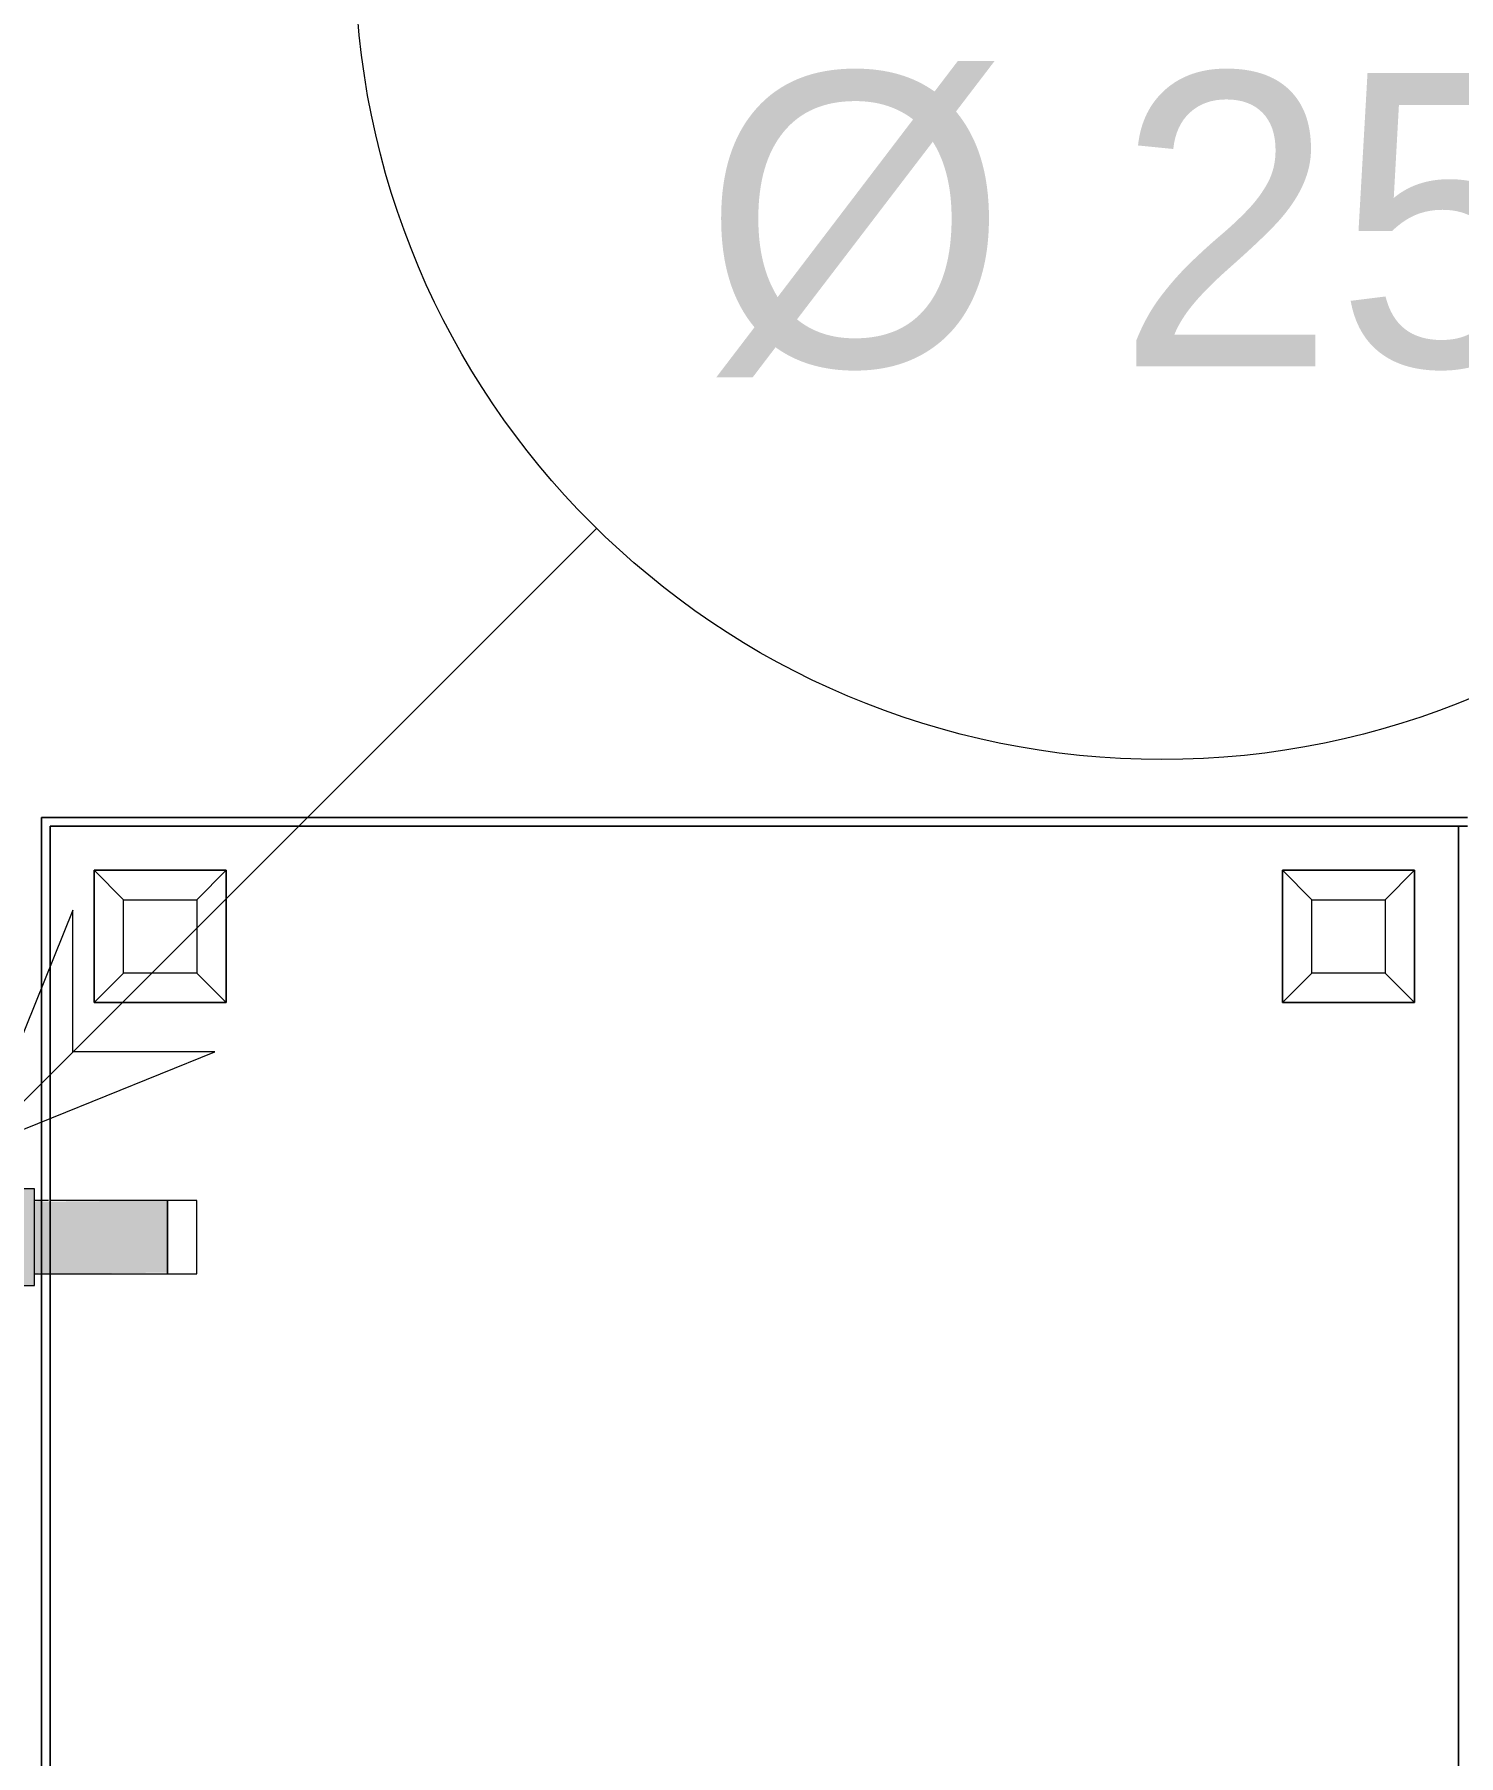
# Model space of a CAD drawing. Header units: metres. Extents: x 147 to 427, y -16 to 162.
# Drawn here: x 176.618 to 177.104, y 83.362 to 83.949 of the extents above; entities that cross this region are included whole.
import ezdxf

# ---------------------------------------------------------------- set-up
doc = ezdxf.new("R2010")
doc.units = ezdxf.units.M
for name, color, linetype, lineweight in [('A-ANNO-NOTE', 7, 'Continuous', 5), ('P-PIPE', 7, 'Continuous', 5), ('P-SANR-FIXT', 7, 'Continuous', 5)]:
    doc.layers.add(name, color=color, linetype=linetype, lineweight=lineweight)
doc.styles.add('Century Gothic_2', font='GOTHIC.TTF', dxfattribs={"height": 0.1})

# ---------------------------------------------------------------- blocks, each defined once
blk = doc.blocks.new('UT_Bebedouro Industrial - UT_Bebedouro Industrial-3662647-BANHEIROS E VESTIÁRIO')
at = {"layer": 'P-SANR-FIXT', "color": 9, "true_color": 0xc0c0c0}
for p, q in [((0.343, 0.243), (-0.343, 0.243)), ((0.343, -0.243), (0.343, 0.243)), ((-0.34, 0.24), (0.34, 0.24)), ((0.34, 0.24), (-0.34, 0.24)), ((0.34, 0.24), (0.34, -0.24)), ((0.34, -0.24), (0.34, 0.24)), ((0.34, -0.24), (-0.34, -0.24)), ((-0.34, -0.24), (0.34, -0.24))]:
    blk.add_line(p, q, dxfattribs=at)
at = {"layer": 'P-SANR-FIXT', "color": 254, "true_color": 0xd3d3d3}
for p, q in [((-0.343, 0.243), (0.343, 0.243)), ((0.343, 0.243), (0.343, -0.243)), ((0.28, 0.225), (0.28, 0.18)), ((0.325, 0.225), (0.28, 0.225)), ((0.325, 0.18), (0.325, 0.225)), ((0.1875, 0.2), (0.1875, 0.19)), ((0.2125, 0.2), (0.1875, 0.2)), ((0.2125, 0.19), (0.2125, 0.2)), ((0.1875, 0.19), (0.2125, 0.19)), ((0.28, 0.18), (0.325, 0.18)), ((0.325, -0.18), (0.28, -0.18)), ((0.28, -0.18), (0.28, -0.225)), ((0.325, -0.225), (0.325, -0.18)), ((0.28, -0.225), (0.325, -0.225)), ((0.34, -0.24), (0.34, -0.243))]:
    blk.add_line(p, q, dxfattribs=at)
at = {"layer": 'P-SANR-FIXT', "color": 254, "true_color": 0xe0e0e0}
for p, q in [((0.34, 0.24), (-0.34, 0.24)), ((-0.34, 0.24), (0.1875, 0.24)), ((0.2125, 0.24), (0.34, 0.24)), ((0.34, -0.24), (0.34, 0.24)), ((0.34, 0.24), (0.34, -0.24)), ((0.325, 0.225), (0.28, 0.225)), ((0.28, 0.225), (0.28, 0.18)), ((0.28, 0.225), (0.325, 0.225)), ((0.28, 0.18), (0.28, 0.225)), ((0.325, 0.18), (0.325, 0.225)), ((0.325, 0.225), (0.325, 0.18)), ((0.1875, 0.19), (0.18793, 0.19)), ((0.18793, 0.19), (0.19116, 0.19)), ((0.19116, 0.19), (0.2, 0.19)), ((0.2, 0.19), (0.20625, 0.19)), ((0.20625, 0.19), (0.20884, 0.19)), ((0.20884, 0.19), (0.21207, 0.19)), ((0.21207, 0.19), (0.2125, 0.19)), ((0.28, 0.18), (0.325, 0.18)), ((0.325, 0.18), (0.28, 0.18)), ((0.325, -0.18), (0.28, -0.18)), ((0.28, -0.18), (0.28, -0.225)), ((0.28, -0.225), (0.28, -0.18)), ((0.28, -0.18), (0.325, -0.18)), ((0.325, -0.225), (0.325, -0.18)), ((0.325, -0.18), (0.325, -0.225)), ((0.28, -0.225), (0.325, -0.225)), ((0.325, -0.225), (0.28, -0.225)), ((-0.34, -0.24), (0.34, -0.24)), ((0, -0.24), (0.03865, -0.24)), ((0.03865, -0.24), (0.04462, -0.24)), ((0.04462, -0.24), (0.14919, -0.24)), ((0.14919, -0.24), (0.23246, -0.24)), ((0.23246, -0.24), (0.23844, -0.24)), ((0.23844, -0.24), (0.34, -0.24)), ((0.34, -0.243), (0.34, -0.24))]:
    blk.add_line(p, q, dxfattribs=at)
at = {"layer": 'P-SANR-FIXT', "color": 254, "true_color": 0xe9e9e9}
for p, q in [((0.29, 0.215), (0.28, 0.225)), ((0.325, 0.225), (0.315, 0.215)), ((0.29, 0.215), (0.315, 0.215)), ((0.29, 0.19), (0.29, 0.215)), ((0.315, 0.215), (0.315, 0.19)), ((0.28, 0.18), (0.29, 0.19)), ((0.315, 0.19), (0.29, 0.19)), ((0.325, 0.18), (0.315, 0.19)), ((0.29, -0.19), (0.28, -0.18)), ((0.315, -0.19), (0.325, -0.18)), ((0.29, -0.19), (0.315, -0.19)), ((0.29, -0.215), (0.29, -0.19)), ((0.315, -0.19), (0.315, -0.215)), ((0.28, -0.225), (0.29, -0.215)), ((0.315, -0.215), (0.29, -0.215)), ((0.315, -0.215), (0.325, -0.225)), ((0.02337, -0.24), (0.02311, -0.24)), ((0.02337, -0.24), (0.04462, -0.24)), ((0.02362, -0.24), (0.04462, -0.24)), ((0.04462, -0.24), (0.14919, -0.24)), ((0.14919, -0.24), (0.04462, -0.24)), ((0.14919, -0.24), (0.17044, -0.24)), ((0.14919, -0.24), (0.15517, -0.24)), ((0.15517, -0.24), (0.1702, -0.24)), ((0.1707, -0.24), (0.17044, -0.24)), ((0.17142, -0.24), (0.17081, -0.24)), ((0.18231, -0.24), (0.1716, -0.24)), ((0.17616, -0.24), (0.1749, -0.24)), ((0.18786, -0.24), (0.18264, -0.24)), ((0.18794, -0.24), (0.18455, -0.24)), ((0.19381, -0.24), (0.18786, -0.24)), ((0.19977, -0.24), (0.19381, -0.24)), ((0.20307, -0.24), (0.19969, -0.24)), ((0.20499, -0.24), (0.19977, -0.24)), ((0.21603, -0.24), (0.20531, -0.24)), ((0.21272, -0.24), (0.21147, -0.24)), ((0.21681, -0.24), (0.21621, -0.24)), ((0.21719, -0.24), (0.21693, -0.24)), ((0.21719, -0.24), (0.23844, -0.24)), ((0.21743, -0.24), (0.23844, -0.24)), ((0.23844, -0.24), (0.34, -0.24)), ((0.34, -0.24), (0.23844, -0.24))]:
    blk.add_line(p, q, dxfattribs=at)
at = {"layer": 'P-SANR-FIXT', "color": 7, "true_color": 0xefefef}
for p, q in [((0.02337, -0.24), (0.04462, -0.24)), ((0.04462, -0.24), (0.02337, -0.24)), ((0.14919, -0.24), (0.17044, -0.24)), ((0.17044, -0.24), (0.14919, -0.24)), ((0.1707, -0.24), (0.17047, -0.24)), ((0.1749, -0.24), (0.17075, -0.24)), ((0.17125, -0.24), (0.17075, -0.24)), ((0.17519, -0.24), (0.17231, -0.24)), ((0.18225, -0.24), (0.17519, -0.24)), ((0.18171, -0.24), (0.17616, -0.24)), ((0.18455, -0.24), (0.18208, -0.24)), ((0.18784, -0.24), (0.18306, -0.24)), ((0.19969, -0.24), (0.18794, -0.24)), ((0.19938, -0.24), (0.18825, -0.24)), ((0.20456, -0.24), (0.19978, -0.24)), ((0.20554, -0.24), (0.20307, -0.24)), ((0.21531, -0.24), (0.20537, -0.24)), ((0.21147, -0.24), (0.20591, -0.24)), ((0.21688, -0.24), (0.21272, -0.24)), ((0.21681, -0.24), (0.21621, -0.24)), ((0.21688, -0.24), (0.21638, -0.24)), ((0.21715, -0.24), (0.21693, -0.24)), ((0.21719, -0.24), (0.23844, -0.24)), ((0.23844, -0.24), (0.21719, -0.24))]:
    blk.add_line(p, q, dxfattribs=at)
at = {"layer": 'P-SANR-FIXT', "color": 7, "true_color": 0xf3f3f3}
for p, q in [((0.17065, -0.24), (0.1715, -0.24)), ((0.17081, -0.24), (0.1715, -0.24)), ((0.17142, -0.24), (0.17081, -0.24)), ((0.1749, -0.24), (0.17125, -0.24)), ((0.17159, -0.24), (0.17224, -0.24)), ((0.1716, -0.24), (0.17231, -0.24)), ((0.17216, -0.24), (0.1716, -0.24)), ((0.17305, -0.24), (0.17231, -0.24)), ((0.18225, -0.24), (0.17305, -0.24)), ((0.17638, -0.24), (0.17389, -0.24)), ((0.18171, -0.24), (0.17512, -0.24)), ((0.18783, -0.24), (0.18253, -0.24)), ((0.18784, -0.24), (0.18306, -0.24)), ((0.18786, -0.24), (0.18478, -0.24)), ((0.19941, -0.24), (0.18821, -0.24)), ((0.19938, -0.24), (0.18825, -0.24)), ((0.20284, -0.24), (0.19977, -0.24)), ((0.20456, -0.24), (0.19978, -0.24)), ((0.2051, -0.24), (0.1998, -0.24)), ((0.20902, -0.24), (0.20537, -0.24)), ((0.21251, -0.24), (0.20591, -0.24)), ((0.21243, -0.24), (0.20902, -0.24)), ((0.21373, -0.24), (0.21124, -0.24)), ((0.21531, -0.24), (0.21243, -0.24)), ((0.21638, -0.24), (0.21272, -0.24)), ((0.21612, -0.24), (0.21681, -0.24)), ((0.21612, -0.24), (0.21697, -0.24))]:
    blk.add_line(p, q, dxfattribs=at)
at = {"layer": 'P-SANR-FIXT', "color": 7, "true_color": 0xf6f6f6}
for p, q in [((0.17081, -0.24), (0.1715, -0.24)), ((0.1715, -0.24), (0.17081, -0.24)), ((0.1716, -0.24), (0.17231, -0.24)), ((0.17231, -0.24), (0.1716, -0.24)), ((0.17389, -0.24), (0.17288, -0.24)), ((0.17292, -0.24), (0.17465, -0.24)), ((0.17305, -0.24), (0.1749, -0.24)), ((0.17493, -0.24), (0.18192, -0.24)), ((0.17519, -0.24), (0.18231, -0.24)), ((0.18231, -0.24), (0.17638, -0.24)), ((0.18267, -0.24), (0.1876, -0.24)), ((0.18478, -0.24), (0.18302, -0.24)), ((0.18306, -0.24), (0.18786, -0.24)), ((0.188, -0.24), (0.19962, -0.24)), ((0.19939, -0.24), (0.18824, -0.24)), ((0.18825, -0.24), (0.19938, -0.24)), ((0.19977, -0.24), (0.20456, -0.24)), ((0.20003, -0.24), (0.20495, -0.24)), ((0.2046, -0.24), (0.20284, -0.24)), ((0.20531, -0.24), (0.21243, -0.24)), ((0.21124, -0.24), (0.20531, -0.24)), ((0.20571, -0.24), (0.2127, -0.24)), ((0.21272, -0.24), (0.21373, -0.24)), ((0.21297, -0.24), (0.21392, -0.24)), ((0.21458, -0.24), (0.21531, -0.24)), ((0.21471, -0.24), (0.21538, -0.24)), ((0.21547, -0.24), (0.21475, -0.24)), ((0.21612, -0.24), (0.21681, -0.24)), ((0.21681, -0.24), (0.21612, -0.24))]:
    blk.add_line(p, q, dxfattribs=at)
at = {"layer": 'P-SANR-FIXT', "color": 7, "true_color": 0xf8f8f8}
for p, q in [((0.17305, -0.24), (0.1749, -0.24)), ((0.1749, -0.24), (0.17305, -0.24)), ((0.17519, -0.24), (0.18231, -0.24)), ((0.18231, -0.24), (0.17519, -0.24)), ((0.18306, -0.24), (0.18786, -0.24)), ((0.18786, -0.24), (0.18306, -0.24)), ((0.18825, -0.24), (0.19938, -0.24)), ((0.19938, -0.24), (0.18825, -0.24)), ((0.19977, -0.24), (0.20456, -0.24)), ((0.20456, -0.24), (0.19977, -0.24)), ((0.20531, -0.24), (0.21243, -0.24)), ((0.21243, -0.24), (0.20531, -0.24)), ((0.21272, -0.24), (0.21373, -0.24)), ((0.21373, -0.24), (0.21272, -0.24)), ((0.21458, -0.24), (0.21531, -0.24)), ((0.21531, -0.24), (0.21458, -0.24))]:
    blk.add_line(p, q, dxfattribs=at)
blk = doc.blocks.new('Joelho 45_90 - Agua Fria_Soldavel - MEP - Tigre - Standard-V75-BANHEIROS E VESTIÁRIO')
at = {"layer": 'P-PIPE', "true_color": 0x69503c}
h = blk.add_hatch(color=27, dxfattribs=at)
h.paths.add_polyline_path([(166.87555, 83.5222), (166.87982, 83.52276), (166.88439, 83.52486), (166.88763, 83.52756), (166.88984, 83.53045), (166.89163, 83.53546), (166.89205, 83.5387), (166.89149, 83.54297), (166.88939, 83.54754), (166.88669, 83.55077), (166.8838, 83.55299), (166.87879, 83.55477), (166.87555, 83.5552), (166.87128, 83.55463), (166.86671, 83.55253), (166.86348, 83.54983), (166.86126, 83.54695), (166.85948, 83.54193), (166.85905, 83.5387), (166.85962, 83.53443), (166.86172, 83.52986), (166.86442, 83.52662), (166.8673, 83.52441), (166.87232, 83.52262)])
h.paths.add_polyline_path([(166.87555, 83.5262), (166.87232, 83.52662), (166.8693, 83.52787), (166.86671, 83.52986), (166.86473, 83.53245), (166.86348, 83.53546), (166.86305, 83.5387), (166.86348, 83.54193), (166.86473, 83.54495), (166.86671, 83.54754), (166.8693, 83.54952), (166.87232, 83.55077), (166.87555, 83.5512), (166.87879, 83.55077), (166.8818, 83.54952), (166.88439, 83.54754), (166.88638, 83.54495), (166.88763, 83.54193), (166.88805, 83.5387), (166.88749, 83.53512), (166.88638, 83.53245), (166.88439, 83.52986), (166.8818, 83.52787), (166.87879, 83.52662)])
h = blk.add_hatch(color=27, dxfattribs=at)
h.paths.add_polyline_path([(166.90505, 83.55299), (166.90505, 83.55397), (166.90365, 83.55267)])
h.paths.add_polyline_path([(166.90505, 83.5387), (166.90505, 83.55299), (166.90365, 83.55177), (166.90365, 83.5387)])
h.paths.add_polyline_path([(166.90365, 83.55357), (166.90505, 83.55397), (166.90505, 83.55495), (166.90389, 83.5538)])
for points in [[(166.90905, 83.5387), (166.90905, 83.5552), (166.90505, 83.55495), (166.90505, 83.5387)], [(166.88985, 83.54692), (166.88985, 83.55274), (166.88488, 83.55216), (166.88851, 83.54868), (166.88984, 83.54695)], [(166.89095, 83.54427), (166.89095, 83.55328), (166.88985, 83.55177), (166.89027, 83.54592)], [(166.89366, 83.5387), (166.90365, 83.5387), (166.90365, 83.55357), (166.89095, 83.55328), (166.89153, 83.54266), (166.89205, 83.5387)], [(166.89095, 83.5236), (166.90365, 83.52441), (166.90365, 83.5387), (166.89205, 83.5387), (166.89095, 83.52731), (166.89095, 83.52411)], [(166.90905, 83.5222), (166.90905, 83.5387), (166.90505, 83.5387), (166.90505, 83.52245)], [(166.89095, 83.52411), (166.89062, 83.53233), (166.88985, 83.53044), (166.89014, 83.52487)], [(166.88985, 83.52466), (166.88959, 83.53012), (166.88548, 83.52569), (166.88439, 83.52466), (166.88959, 83.52466)]]:
    blk.add_hatch(color=27, dxfattribs=at).paths.add_polyline_path(points)
h = blk.add_hatch(color=27, dxfattribs=at)
h.paths.add_polyline_path([(166.90505, 83.52343), (166.90505, 83.52441), (166.90431, 83.52411)])
h.paths.add_polyline_path([(166.90505, 83.52245), (166.90505, 83.52343), (166.90389, 83.5236)])
h.paths.add_polyline_path([(166.90505, 83.52441), (166.90505, 83.5387), (166.90365, 83.5387), (166.90366, 83.52562)])
at = {"layer": 'P-PIPE'}
for p, q in [((166.90505, 83.5552), (166.90365, 83.5538)), ((166.90905, 83.5552), (166.90505, 83.5552)), ((166.90505, 83.5552), (166.90505, 83.5387)), ((166.90905, 83.5387), (166.90905, 83.5552)), ((166.89095, 83.5538), (166.88985, 83.55274)), ((166.88985, 83.55226), (166.88985, 83.54702)), ((166.88985, 83.54702), (166.88985, 83.55226)), ((166.89095, 83.54431), (166.89095, 83.5538)), ((166.90365, 83.5538), (166.89095, 83.5538)), ((166.89095, 83.5538), (166.89095, 83.54431)), ((166.90365, 83.55357), (166.90365, 83.5387)), ((166.90365, 83.5387), (166.90365, 83.52383)), ((166.90505, 83.5387), (166.90505, 83.5222)), ((166.90905, 83.5222), (166.90905, 83.5387)), ((166.89095, 83.5236), (166.89095, 83.53308)), ((166.89095, 83.53308), (166.89095, 83.5236)), ((166.88985, 83.53038), (166.88985, 83.52513)), ((166.88985, 83.52513), (166.88985, 83.53038)), ((166.88985, 83.52466), (166.89095, 83.5236)), ((166.89095, 83.5236), (166.90365, 83.5236)), ((166.90365, 83.5236), (166.90505, 83.5222)), ((166.90505, 83.5222), (166.90905, 83.5222))]:
    blk.add_line(p, q, dxfattribs=at)
at = {"layer": 'P-PIPE', "flags": 128}
for points in [[(166.86151, 83.5387), (166.86152, 83.53926), (166.86156, 83.53982), (166.86161, 83.54038), (166.86169, 83.54093), (166.86179, 83.54149), (166.86192, 83.54203), (166.86206, 83.54258), (166.86223, 83.54311), (166.86241, 83.54364), (166.86262, 83.54416), (166.86285, 83.54468), (166.8631, 83.54518), (166.86337, 83.54567), (166.86366, 83.54615), (166.86397, 83.54662), (166.86429, 83.54708), (166.86464, 83.54752), (166.865, 83.54795), (166.86538, 83.54837), (166.86577, 83.54877), (166.86618, 83.54915), (166.86661, 83.54952), (166.86705, 83.54987), (166.8675, 83.5502), (166.86797, 83.55051), (166.86845, 83.5508), (166.86894, 83.55108), (166.86944, 83.55133), (166.86995, 83.55157), (166.87047, 83.55178), (166.87099, 83.55198), (166.87153, 83.55215), (166.87207, 83.5523), (166.87262, 83.55243), (166.87317, 83.55253), (166.87372, 83.55262), (166.87428, 83.55268), (166.87484, 83.55272), (166.8754, 83.55274)], [(166.87556, 83.55274), (166.8756, 83.55274), (166.87566, 83.55274), (166.87574, 83.55274), (166.87584, 83.55274), (166.87596, 83.55274), (166.87611, 83.55274), (166.87628, 83.55274), (166.87647, 83.55274), (166.87668, 83.55274), (166.87692, 83.55274), (166.87717, 83.55274), (166.87744, 83.55274), (166.87774, 83.55274), (166.87805, 83.55274), (166.87838, 83.55274), (166.87873, 83.55274)], [(166.88414, 83.55274), (166.88467, 83.55274), (166.88521, 83.55274), (166.88575, 83.55274), (166.8863, 83.55274), (166.88686, 83.55274), (166.88742, 83.55274), (166.88799, 83.55274), (166.88856, 83.55274), (166.88913, 83.55274), (166.8897, 83.55274), (166.88985, 83.55274)], [(166.87499, 83.52467), (166.87443, 83.5247), (166.87387, 83.52476), (166.87332, 83.52484), (166.87276, 83.52494), (166.87222, 83.52506), (166.87167, 83.5252), (166.87114, 83.52537), (166.87061, 83.52556), (166.87009, 83.52576), (166.86957, 83.52599), (166.86907, 83.52624), (166.86858, 83.52651), (166.8681, 83.5268), (166.86763, 83.52711), (166.86717, 83.52743), (166.86673, 83.52778), (166.8663, 83.52814), (166.86588, 83.52852), (166.86548, 83.52891), (166.8651, 83.52933), (166.86473, 83.52975), (166.86438, 83.53019), (166.86405, 83.53064), (166.86374, 83.53111), (166.86345, 83.53159), (166.86317, 83.53208), (166.86292, 83.53258), (166.86268, 83.53309), (166.86247, 83.53361), (166.86227, 83.53414), (166.8621, 83.53467), (166.86195, 83.53521), (166.86182, 83.53576), (166.86172, 83.53631), (166.86163, 83.53687), (166.86157, 83.53742), (166.86153, 83.53798), (166.86151, 83.53854), (166.86151, 83.5387)], [(166.87883, 83.52466), (166.87848, 83.52466), (166.87814, 83.52466), (166.87782, 83.52466), (166.87752, 83.52466), (166.87724, 83.52466), (166.87698, 83.52466), (166.87674, 83.52466), (166.87653, 83.52466), (166.87633, 83.52466), (166.87615, 83.52466), (166.876, 83.52466), (166.87587, 83.52466), (166.87576, 83.52466), (166.87568, 83.52466), (166.87561, 83.52466), (166.87557, 83.52466), (166.87555, 83.52466)], [(166.88985, 83.52466), (166.88928, 83.52466), (166.88871, 83.52466), (166.88814, 83.52466), (166.88758, 83.52466), (166.88701, 83.52466), (166.88645, 83.52466), (166.8859, 83.52466), (166.88536, 83.52466), (166.88482, 83.52466), (166.88428, 83.52466)]]:
    blk.add_lwpolyline(points, dxfattribs=at)
at = {"layer": 'P-PIPE'}
for start, end in [(0, 180), (96.64518, 100), (80, 83.35326), (140, 143.35273), (36.6457, 40), (156.64466, 160), (20, 23.35378), (180, 0), (200, 203.35534), (336.64622, 340), (216.64727, 220), (320, 323.3543), (260, 263.35482), (276.64674, 280)]:
    blk.add_arc((166.87555, 83.5387), 0.0165, start, end, dxfattribs=at)
blk = doc.blocks.new('Marcador de Tubulação Circular Century 2 - Desce-874579-BANHEIROS E VESTIÁRIO')
at = {"layer": 'A-ANNO-NOTE'}
for p, q in [((-0.004786, -0.009416), (-0.000562, -0.005193)), ((-0.004131, -0.007795), (-0.004786, -0.009416)), ((-0.004131, -0.008761), (-0.004131, -0.007795)), ((-0.004786, -0.009416), (-0.003164, -0.008761)), ((-0.003164, -0.008761), (-0.004131, -0.008761))]:
    blk.add_line(p, q, dxfattribs=at)
blk.add_circle((0.003292, -0.001269), 0.0055, dxfattribs=at)

msp = doc.modelspace()

# ---------------------------------------------------------------- hatches: boundary and pattern name
at = {"layer": 'P-PIPE', "true_color": 0x00ffff}
for points in [[(176.62057, 83.5387), (176.62057, 83.5512), (176.61817, 83.55077), (176.61817, 83.5387)], [(176.62057, 83.5387), (176.66357, 83.5387), (176.66357, 83.5512), (176.62057, 83.55077), (176.62057, 83.53974)], [(176.61817, 83.5262), (176.62057, 83.52662), (176.62057, 83.5387), (176.61817, 83.5387), (176.61817, 83.52625)], [(176.62057, 83.5262), (176.66357, 83.52662), (176.66357, 83.5387), (176.62057, 83.5387), (176.62057, 83.52633)]]:
    msp.add_hatch(color=4, dxfattribs=at).paths.add_polyline_path(points)

# ---------------------------------------------------------------- linework, layer by layer
at = {"layer": 'P-PIPE', "color": 251, "true_color": 0x4d4d4d}
for p, q in [((176.62301, 83.5512), (176.61817, 83.5512)), ((176.66357, 83.5512), (176.62357, 83.5512)), ((176.66357, 83.5262), (176.66357, 83.5512)), ((176.61817, 83.5262), (176.66357, 83.5262))]:
    msp.add_line(p, q, dxfattribs=at)

# ---------------------------------------------------------------- block references
at = {"layer": 'A-ANNO-NOTE', "xscale": 50, "yscale": 50, "zscale": 50}
msp.add_blockref('Marcador de Tubulação Circular Century 2 - Desce-874579-BANHEIROS E VESTIÁRIO', (176.83785, 84.03988), dxfattribs=at)
at = {"layer": 'P-PIPE'}
msp.add_blockref('Joelho 45_90 - Agua Fria_Soldavel - MEP - Tigre - Standard-V75-BANHEIROS E VESTIÁRIO', (9.70912, 0), dxfattribs=at)
at = {"layer": 'P-SANR-FIXT', "color": 254, "true_color": 0xe0e0e0, "rotation": 89.99999999999953}
msp.add_blockref('UT_Bebedouro Industrial - UT_Bebedouro Industrial-3662647-BANHEIROS E VESTIÁRIO', (176.86357, 83.3387), dxfattribs=at)

# ---------------------------------------------------------------- texts
at = {"layer": 'A-ANNO-NOTE', "insert": (176.84589, 83.93539), "char_height": 0.1, "width": 0.3888184, "attachment_point": 1, "style": 'Century Gothic_2'}
msp.add_mtext('Ø 25', dxfattribs=at)

doc.saveas('drawing.dxf')
